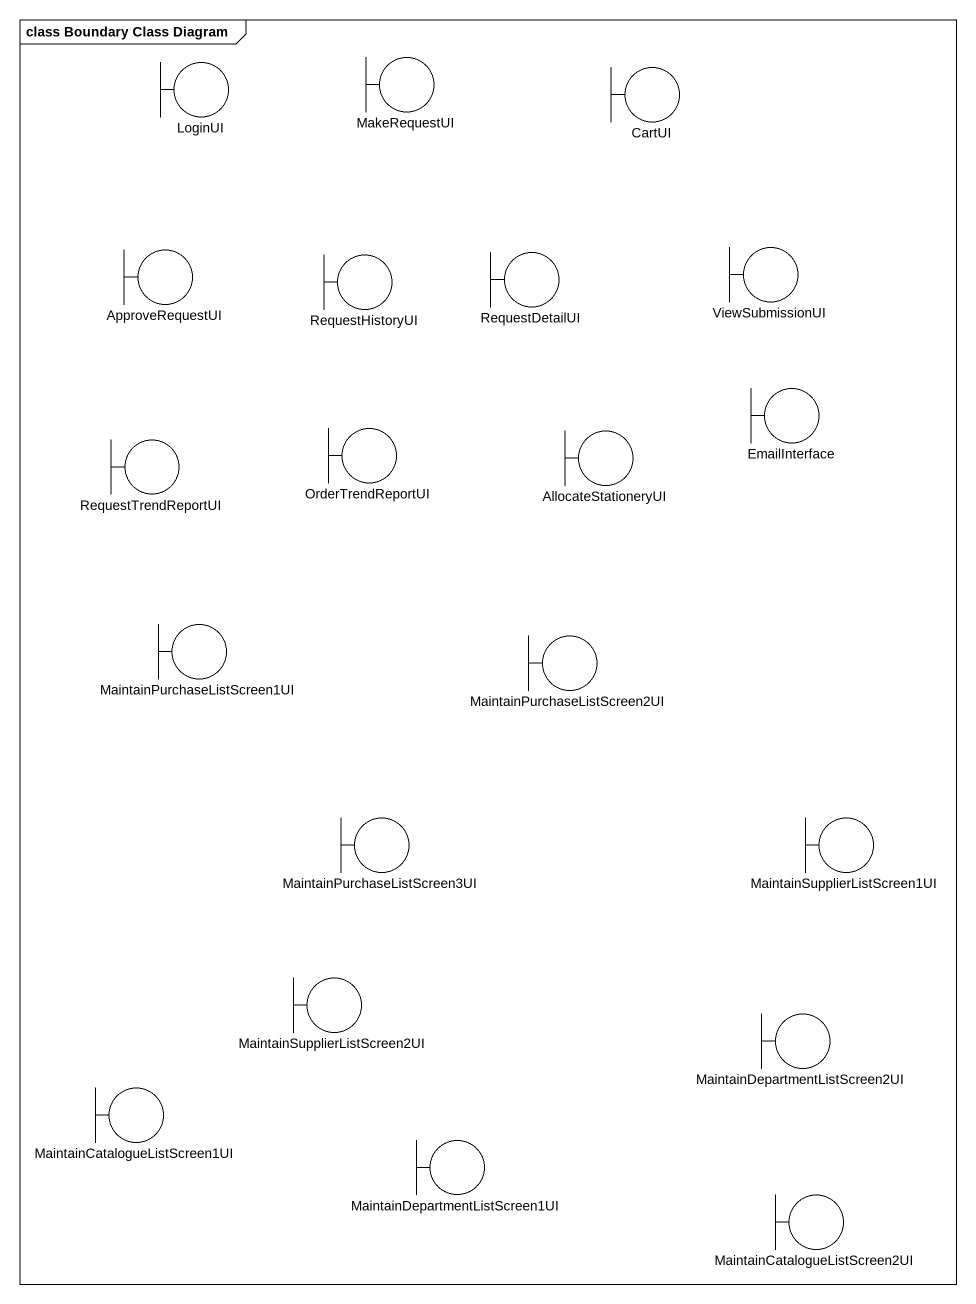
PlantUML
@startuml
mainframe class Boundary Class Diagram
boundary LoginUI
boundary MakeRequestUI
boundary CartUI
boundary ApproveRequestUI
boundary RequestHistoryUI
boundary RequestDetailUI
boundary ViewSubmissionUI
boundary EmailInterface
boundary RequestTrendReportUI
boundary OrderTrendReportUI
boundary AllocateStationeryUI
boundary "MaintainPurchaseListScreen1UI" as MaintainPurchaseListScreen1U
boundary "MaintainPurchaseListScreen2UI" as MaintainPurchaseListScreen2U
boundary "MaintainPurchaseListScreen3UI" as MaintainPurchaseListScreen3U
boundary "MaintainSupplierListScreen1UI" as MaintainSupplierListScreen1U
boundary "MaintainSupplierListScreen2UI" as MaintainSupplierListScreen2U
boundary "MaintainDepartmentListScreen2UI" as MaintainDepartmentListScreen
boundary "MaintainCatalogueListScreen1UI" as MaintainCatalogueListScreen1
boundary "MaintainDepartmentListScreen1UI" as MaintainDepartmentListScreen_2
boundary "MaintainCatalogueListScreen2UI" as MaintainCatalogueListScreen2
@enduml
